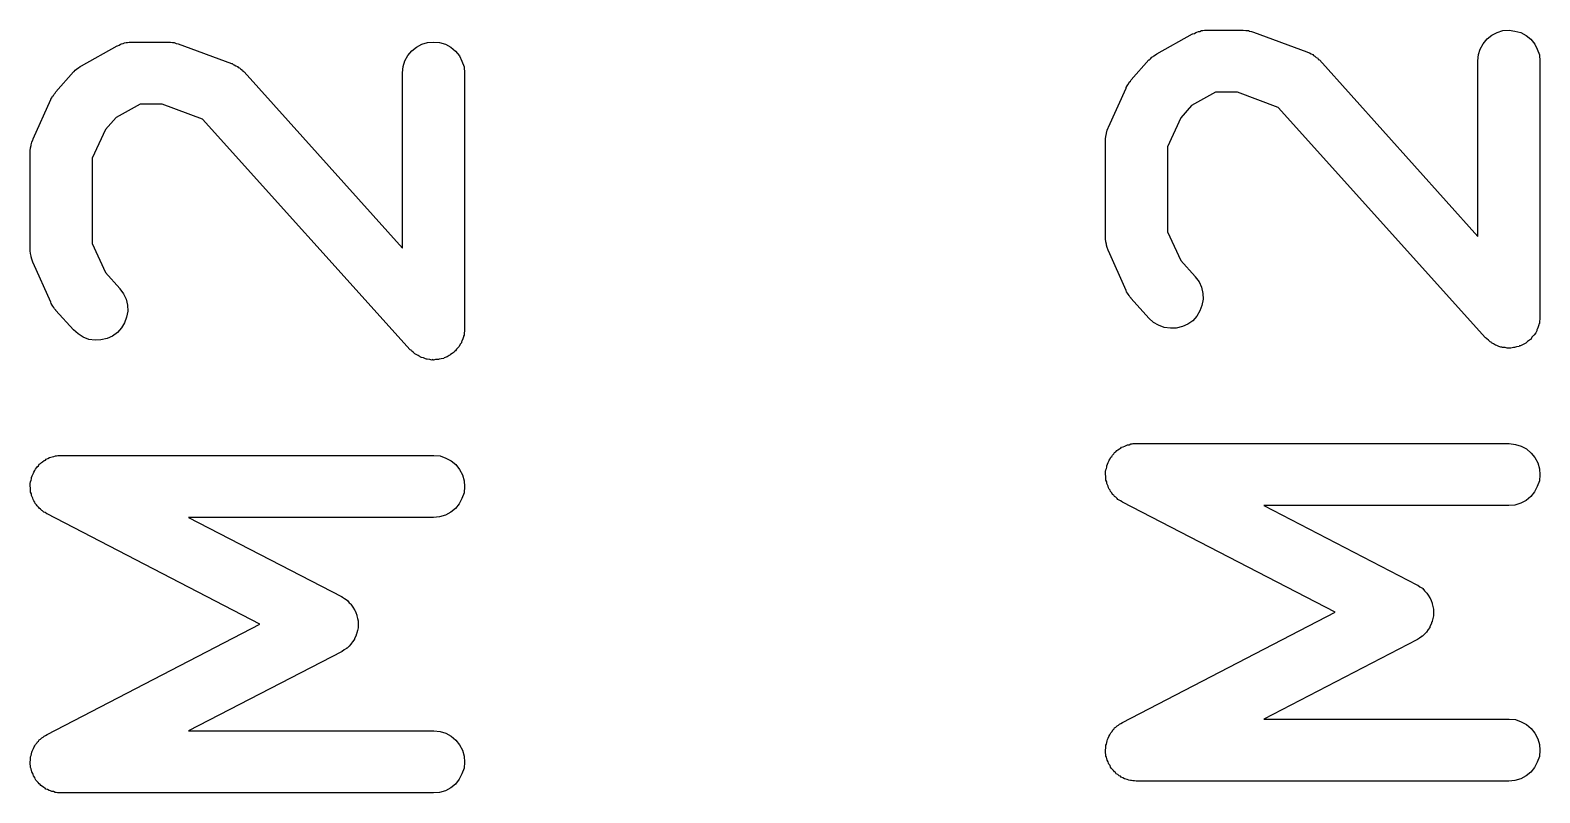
# Model space of a CAD drawing. Extents: x 195.1 to 235.6, y -142.5 to -103.4.
# Drawn here: x 216.232 to 219.882, y -142.489 to -140.644 of the extents above; entities that cross this region are included whole.
import ezdxf

# ---------------------------------------------------------------- set-up
doc = ezdxf.new("R2010")
doc.units = 0
doc.layers.add('BLACK', color=7, linetype='CONTINUOUS')

msp = doc.modelspace()

# ---------------------------------------------------------------- linework, layer by layer
at = {"layer": 'BLACK', "linetype": 'CONTINUOUS'}
for p, q in [((218.956, -140.701), (219.042, -140.653)), ((219.042, -140.653), (219.043, -140.653)), ((219.043, -140.653), (219.047, -140.652)), ((219.047, -140.652), (219.05, -140.65)), ((219.05, -140.65), (219.053, -140.649)), ((219.053, -140.649), (219.057, -140.647)), ((219.057, -140.647), (219.06, -140.647)), ((219.06, -140.647), (219.064, -140.645)), ((219.064, -140.645), (219.067, -140.645)), ((219.067, -140.645), (219.071, -140.644)), ((219.071, -140.644), (219.075, -140.644)), ((219.075, -140.644), (219.079, -140.644)), ((219.079, -140.644), (219.164, -140.644)), ((219.164, -140.644), (219.165, -140.644)), ((219.165, -140.644), (219.171, -140.645)), ((219.171, -140.645), (219.176, -140.645)), ((219.176, -140.645), (219.178, -140.645)), ((219.178, -140.645), (219.18, -140.646)), ((219.18, -140.646), (219.185, -140.647)), ((219.185, -140.647), (219.19, -140.649)), ((219.19, -140.649), (219.319, -140.696)), ((219.745, -140.677), (219.755, -140.665)), ((219.755, -140.665), (219.766, -140.656)), ((219.766, -140.656), (219.779, -140.65)), ((219.779, -140.65), (219.793, -140.645)), ((219.793, -140.645), (219.808, -140.644)), ((219.808, -140.644), (219.822, -140.646)), ((219.822, -140.646), (219.836, -140.65)), ((219.836, -140.65), (219.849, -140.657)), ((219.849, -140.657), (219.86, -140.666)), ((219.86, -140.666), (219.87, -140.678)), ((216.356, -140.73), (216.442, -140.682)), ((216.442, -140.682), (216.443, -140.682)), ((216.443, -140.682), (216.447, -140.68)), ((216.447, -140.68), (216.45, -140.678)), ((216.45, -140.678), (216.453, -140.677)), ((216.453, -140.677), (216.457, -140.676)), ((216.457, -140.676), (216.46, -140.675)), ((216.46, -140.675), (216.464, -140.674)), ((216.464, -140.674), (216.467, -140.674)), ((216.467, -140.674), (216.471, -140.673)), ((216.471, -140.673), (216.475, -140.673)), ((216.475, -140.673), (216.479, -140.673)), ((216.479, -140.673), (216.564, -140.673)), ((216.564, -140.673), (216.565, -140.673)), ((216.565, -140.673), (216.571, -140.673)), ((216.571, -140.673), (216.576, -140.674)), ((216.576, -140.674), (216.578, -140.674)), ((216.578, -140.674), (216.58, -140.674)), ((216.58, -140.674), (216.585, -140.676)), ((216.585, -140.676), (216.59, -140.677)), ((216.59, -140.677), (216.719, -140.725)), ((217.138, -140.718), (217.145, -140.705)), ((217.145, -140.705), (217.155, -140.694)), ((217.155, -140.694), (217.166, -140.685)), ((217.166, -140.685), (217.179, -140.678)), ((217.179, -140.678), (217.193, -140.674)), ((217.193, -140.674), (217.208, -140.673)), ((217.208, -140.673), (217.222, -140.674)), ((217.222, -140.674), (217.236, -140.678)), ((217.236, -140.678), (217.249, -140.685)), ((217.249, -140.685), (217.26, -140.695)), ((217.26, -140.695), (217.27, -140.706)), ((217.27, -140.706), (217.276, -140.719)), ((218.947, -140.708), (218.949, -140.706)), ((218.949, -140.706), (218.953, -140.704)), ((218.953, -140.704), (218.956, -140.701)), ((219.319, -140.696), (219.32, -140.697)), ((219.32, -140.697), (219.323, -140.698)), ((219.323, -140.698), (219.325, -140.699)), ((219.325, -140.699), (219.329, -140.701)), ((219.329, -140.701), (219.333, -140.703)), ((219.333, -140.703), (219.335, -140.705)), ((219.335, -140.705), (219.338, -140.707)), ((219.338, -140.707), (219.341, -140.71)), ((219.732, -140.718), (219.734, -140.703)), ((219.734, -140.703), (219.738, -140.69)), ((219.738, -140.69), (219.745, -140.677)), ((219.87, -140.678), (219.876, -140.69)), ((219.876, -140.69), (219.881, -140.704)), ((219.881, -140.704), (219.882, -140.719)), ((216.337, -140.745), (216.338, -140.744)), ((216.338, -140.744), (216.341, -140.741)), ((216.341, -140.741), (216.344, -140.738)), ((216.344, -140.738), (216.347, -140.736)), ((216.347, -140.736), (216.349, -140.735)), ((216.349, -140.735), (216.353, -140.732)), ((216.353, -140.732), (216.356, -140.73)), ((216.719, -140.725), (216.72, -140.725)), ((216.72, -140.725), (216.723, -140.727)), ((216.723, -140.727), (216.725, -140.728)), ((216.725, -140.728), (216.729, -140.73)), ((216.729, -140.73), (216.733, -140.732)), ((216.733, -140.732), (216.735, -140.734)), ((216.735, -140.734), (216.738, -140.735)), ((216.738, -140.735), (216.741, -140.738)), ((216.741, -140.738), (216.745, -140.741)), ((216.745, -140.741), (216.746, -140.743)), ((216.746, -140.743), (216.749, -140.745)), ((217.132, -140.747), (217.134, -140.732)), ((217.134, -140.732), (217.138, -140.718)), ((217.276, -140.719), (217.281, -140.733)), ((217.281, -140.733), (217.282, -140.748)), ((218.894, -140.764), (218.937, -140.716)), ((218.937, -140.716), (218.938, -140.716)), ((218.938, -140.716), (218.941, -140.713)), ((218.941, -140.713), (218.944, -140.709)), ((218.944, -140.709), (218.947, -140.708)), ((219.341, -140.71), (219.345, -140.712)), ((219.345, -140.712), (219.346, -140.715)), ((219.346, -140.715), (219.349, -140.716)), ((219.349, -140.716), (219.732, -141.143)), ((219.732, -140.719), (219.732, -140.718)), ((219.732, -141.143), (219.732, -140.719)), ((219.882, -140.719), (219.882, -141.338)), ((216.294, -140.793), (216.337, -140.745)), ((216.749, -140.745), (217.132, -141.171)), ((217.132, -140.748), (217.132, -140.747)), ((217.132, -141.171), (217.132, -140.748)), ((217.282, -140.748), (217.282, -141.367)), ((218.882, -140.783), (218.884, -140.779)), ((218.884, -140.779), (218.886, -140.776)), ((218.886, -140.776), (218.888, -140.773)), ((218.888, -140.773), (218.889, -140.77)), ((218.889, -140.77), (218.892, -140.767)), ((218.892, -140.767), (218.894, -140.764)), ((216.239, -140.907), (216.282, -140.812)), ((216.282, -140.811), (216.284, -140.808)), ((216.282, -140.812), (216.282, -140.811)), ((216.284, -140.808), (216.286, -140.804)), ((216.286, -140.804), (216.288, -140.802)), ((216.288, -140.802), (216.29, -140.799)), ((216.29, -140.799), (216.292, -140.796)), ((216.292, -140.796), (216.294, -140.793)), ((218.839, -140.879), (218.882, -140.784)), ((218.882, -140.784), (218.882, -140.783)), ((219.098, -140.794), (219.04, -140.826)), ((219.151, -140.794), (219.098, -140.794)), ((219.249, -140.831), (219.151, -140.794)), ((216.498, -140.823), (216.44, -140.855)), ((216.551, -140.823), (216.498, -140.823)), ((216.649, -140.859), (216.551, -140.823)), ((219.04, -140.826), (219.014, -140.856)), ((219.751, -141.388), (219.249, -140.831)), ((216.414, -140.884), (216.382, -140.954)), ((216.44, -140.855), (216.414, -140.884)), ((217.151, -141.417), (216.649, -140.859)), ((218.834, -140.893), (218.836, -140.886)), ((218.836, -140.886), (218.838, -140.88)), ((218.838, -140.88), (218.839, -140.879)), ((218.839, -140.879), (218.839, -140.879)), ((219.014, -140.856), (218.982, -140.926)), ((216.233, -140.929), (216.234, -140.923)), ((216.234, -140.921), (216.236, -140.915)), ((216.234, -140.922), (216.234, -140.921)), ((216.234, -140.923), (216.234, -140.922)), ((216.236, -140.915), (216.238, -140.909)), ((216.238, -140.909), (216.239, -140.908)), ((216.239, -140.908), (216.239, -140.907)), ((218.832, -140.907), (218.833, -140.901)), ((218.832, -140.908), (218.832, -140.907)), ((218.832, -140.91), (218.832, -140.908)), ((218.832, -140.908), (218.832, -140.908)), ((218.832, -141.148), (218.832, -140.91)), ((218.833, -140.901), (218.834, -140.894)), ((218.834, -140.894), (218.834, -140.893)), ((218.834, -140.893), (218.834, -140.893)), ((218.982, -140.926), (218.982, -141.132)), ((216.232, -140.936), (216.233, -140.929)), ((216.232, -140.937), (216.232, -140.936)), ((216.232, -140.936), (216.232, -140.936)), ((216.232, -140.938), (216.232, -140.937)), ((216.232, -141.176), (216.232, -140.938)), ((216.382, -140.954), (216.382, -141.16)), ((218.982, -141.132), (219.014, -141.201)), ((216.232, -141.177), (216.232, -141.176)), ((216.232, -141.178), (216.232, -141.177)), ((216.233, -141.184), (216.232, -141.178)), ((216.382, -141.16), (216.414, -141.23)), ((218.832, -141.149), (218.832, -141.148)), ((218.832, -141.148), (218.832, -141.148)), ((218.833, -141.156), (218.832, -141.149)), ((218.834, -141.162), (218.833, -141.156)), ((218.834, -141.163), (218.834, -141.162)), ((218.834, -141.164), (218.834, -141.163)), ((218.836, -141.17), (218.834, -141.164)), ((218.838, -141.176), (218.836, -141.17)), ((218.838, -141.177), (218.838, -141.176)), ((218.839, -141.178), (218.838, -141.177)), ((218.838, -141.177), (218.838, -141.177)), ((218.882, -141.274), (218.839, -141.178)), ((216.234, -141.191), (216.233, -141.184)), ((216.234, -141.192), (216.234, -141.191)), ((216.234, -141.191), (216.234, -141.191)), ((216.236, -141.198), (216.234, -141.192)), ((216.238, -141.205), (216.236, -141.198)), ((216.238, -141.206), (216.238, -141.205)), ((216.238, -141.205), (216.238, -141.205)), ((216.239, -141.207), (216.238, -141.206)), ((216.282, -141.302), (216.239, -141.207)), ((219.014, -141.201), (219.049, -141.24)), ((216.414, -141.23), (216.449, -141.269)), ((219.049, -141.24), (219.049, -141.241)), ((219.049, -141.241), (219.058, -141.253)), ((219.058, -141.253), (219.064, -141.266)), ((216.449, -141.269), (216.449, -141.27)), ((216.449, -141.27), (216.458, -141.282)), ((216.458, -141.282), (216.464, -141.295)), ((218.883, -141.277), (218.882, -141.274)), ((218.885, -141.28), (218.883, -141.277)), ((218.887, -141.283), (218.885, -141.28)), ((218.889, -141.286), (218.887, -141.283)), ((218.891, -141.289), (218.889, -141.286)), ((218.894, -141.292), (218.891, -141.289)), ((219.064, -141.266), (219.067, -141.281)), ((219.067, -141.281), (219.068, -141.295)), ((216.283, -141.305), (216.282, -141.302)), ((216.285, -141.309), (216.283, -141.305)), ((216.287, -141.312), (216.285, -141.309)), ((216.289, -141.315), (216.287, -141.312)), ((216.291, -141.318), (216.289, -141.315)), ((216.294, -141.321), (216.291, -141.318)), ((216.294, -141.322), (216.294, -141.321)), ((216.337, -141.369), (216.294, -141.322)), ((216.464, -141.295), (216.467, -141.309)), ((216.468, -141.324), (216.465, -141.338)), ((216.467, -141.309), (216.468, -141.324)), ((218.894, -141.293), (218.894, -141.292)), ((218.937, -141.341), (218.894, -141.293)), ((219.06, -141.323), (219.053, -141.336)), ((219.065, -141.31), (219.06, -141.323)), ((219.068, -141.295), (219.065, -141.31)), ((216.453, -141.364), (216.443, -141.375)), ((216.46, -141.352), (216.453, -141.364)), ((216.465, -141.338), (216.46, -141.352)), ((218.948, -141.351), (218.937, -141.341)), ((218.96, -141.358), (218.948, -141.351)), ((218.974, -141.363), (218.96, -141.358)), ((218.989, -141.365), (218.974, -141.363)), ((219.018, -141.361), (219.003, -141.365)), ((219.031, -141.355), (219.018, -141.361)), ((219.043, -141.347), (219.031, -141.355)), ((219.053, -141.336), (219.043, -141.347)), ((219.878, -141.362), (219.876, -141.368)), ((219.88, -141.357), (219.878, -141.362)), ((219.881, -141.354), (219.88, -141.355)), ((219.88, -141.355), (219.88, -141.357)), ((219.882, -141.343), (219.881, -141.348)), ((219.881, -141.348), (219.881, -141.354)), ((219.882, -141.338), (219.882, -141.339)), ((219.882, -141.339), (219.882, -141.341)), ((219.882, -141.341), (219.882, -141.343)), ((216.348, -141.379), (216.337, -141.369)), ((216.36, -141.387), (216.348, -141.379)), ((216.374, -141.392), (216.36, -141.387)), ((216.389, -141.394), (216.374, -141.392)), ((216.403, -141.393), (216.389, -141.394)), ((216.418, -141.39), (216.403, -141.393)), ((216.431, -141.384), (216.418, -141.39)), ((216.443, -141.375), (216.431, -141.384)), ((217.275, -141.4), (217.272, -141.404)), ((217.276, -141.396), (217.275, -141.398)), ((217.275, -141.398), (217.275, -141.4)), ((217.278, -141.391), (217.276, -141.396)), ((217.28, -141.386), (217.278, -141.391)), ((217.281, -141.382), (217.28, -141.384)), ((217.28, -141.384), (217.28, -141.386)), ((217.282, -141.371), (217.281, -141.377)), ((217.281, -141.377), (217.281, -141.382)), ((217.282, -141.367), (217.282, -141.368)), ((217.282, -141.368), (217.282, -141.37)), ((217.282, -141.37), (217.282, -141.371)), ((219.003, -141.365), (218.989, -141.365)), ((219.753, -141.39), (219.751, -141.388)), ((219.754, -141.391), (219.753, -141.39)), ((219.758, -141.394), (219.754, -141.391)), ((219.762, -141.398), (219.758, -141.394)), ((219.764, -141.399), (219.762, -141.398)), ((219.765, -141.4), (219.764, -141.399)), ((219.77, -141.403), (219.765, -141.4)), ((219.848, -141.401), (219.847, -141.402)), ((219.852, -141.397), (219.848, -141.401)), ((219.857, -141.394), (219.852, -141.397)), ((219.858, -141.393), (219.857, -141.394)), ((219.86, -141.392), (219.858, -141.393)), ((219.863, -141.387), (219.86, -141.392)), ((219.867, -141.383), (219.863, -141.387)), ((219.868, -141.382), (219.867, -141.383)), ((219.869, -141.38), (219.868, -141.382)), ((219.872, -141.376), (219.869, -141.38)), ((219.875, -141.371), (219.872, -141.376)), ((219.876, -141.368), (219.875, -141.369)), ((219.875, -141.369), (219.875, -141.371)), ((217.153, -141.418), (217.151, -141.417)), ((217.154, -141.42), (217.153, -141.418)), ((217.158, -141.423), (217.154, -141.42)), ((217.162, -141.427), (217.158, -141.423)), ((217.164, -141.428), (217.162, -141.427)), ((217.165, -141.429), (217.164, -141.428)), ((217.17, -141.431), (217.165, -141.429)), ((217.175, -141.434), (217.17, -141.431)), ((217.176, -141.435), (217.175, -141.434)), ((217.178, -141.436), (217.176, -141.435)), ((217.183, -141.437), (217.178, -141.436)), ((217.188, -141.439), (217.183, -141.437)), ((217.233, -141.437), (217.232, -141.438)), ((217.235, -141.436), (217.233, -141.437)), ((217.24, -141.434), (217.235, -141.436)), ((217.245, -141.431), (217.24, -141.434)), ((217.247, -141.43), (217.245, -141.431)), ((217.248, -141.429), (217.247, -141.43)), ((217.252, -141.426), (217.248, -141.429)), ((217.257, -141.423), (217.252, -141.426)), ((217.258, -141.421), (217.257, -141.423)), ((217.26, -141.42), (217.258, -141.421)), ((217.263, -141.416), (217.26, -141.42)), ((217.267, -141.412), (217.263, -141.416)), ((217.268, -141.41), (217.267, -141.412)), ((217.269, -141.409), (217.268, -141.41)), ((217.272, -141.404), (217.269, -141.409)), ((219.775, -141.406), (219.77, -141.403)), ((219.776, -141.406), (219.775, -141.406)), ((219.778, -141.407), (219.776, -141.406)), ((219.783, -141.409), (219.778, -141.407)), ((219.788, -141.411), (219.783, -141.409)), ((219.79, -141.411), (219.788, -141.411)), ((219.792, -141.412), (219.79, -141.411)), ((219.798, -141.412), (219.792, -141.412)), ((219.803, -141.413), (219.798, -141.412)), ((219.805, -141.413), (219.803, -141.413)), ((219.807, -141.413), (219.805, -141.413)), ((219.812, -141.413), (219.807, -141.413)), ((219.818, -141.412), (219.812, -141.413)), ((219.819, -141.412), (219.818, -141.412)), ((219.821, -141.412), (219.819, -141.412)), ((219.826, -141.41), (219.821, -141.412)), ((219.832, -141.409), (219.826, -141.41)), ((219.833, -141.408), (219.832, -141.409)), ((219.835, -141.408), (219.833, -141.408)), ((219.84, -141.405), (219.835, -141.408)), ((219.845, -141.403), (219.84, -141.405)), ((219.847, -141.402), (219.845, -141.403)), ((217.19, -141.44), (217.188, -141.439)), ((217.192, -141.44), (217.19, -141.44)), ((217.198, -141.441), (217.192, -141.44)), ((217.203, -141.442), (217.198, -141.441)), ((217.205, -141.441), (217.203, -141.442)), ((217.207, -141.442), (217.205, -141.441)), ((217.212, -141.441), (217.207, -141.442)), ((217.218, -141.441), (217.212, -141.441)), ((217.219, -141.441), (217.218, -141.441)), ((217.221, -141.44), (217.219, -141.441)), ((217.226, -141.439), (217.221, -141.44)), ((217.232, -141.438), (217.226, -141.439)), ((218.866, -141.657), (218.869, -141.655)), ((218.869, -141.655), (218.871, -141.653)), ((218.871, -141.653), (218.875, -141.652)), ((218.875, -141.652), (218.879, -141.65)), ((218.879, -141.65), (218.882, -141.649)), ((218.882, -141.649), (218.885, -141.647)), ((218.885, -141.647), (218.889, -141.647)), ((218.889, -141.647), (218.893, -141.645)), ((218.893, -141.645), (218.896, -141.645)), ((218.896, -141.645), (218.899, -141.644)), ((218.899, -141.644), (218.903, -141.644)), ((218.903, -141.644), (218.907, -141.644)), ((218.907, -141.644), (219.807, -141.644)), ((219.807, -141.644), (219.808, -141.644)), ((219.808, -141.644), (219.823, -141.646)), ((219.823, -141.646), (219.837, -141.65)), ((219.837, -141.65), (219.85, -141.657)), ((216.254, -141.694), (216.257, -141.692)), ((216.257, -141.692), (216.259, -141.69)), ((216.259, -141.69), (216.262, -141.688)), ((216.262, -141.688), (216.266, -141.685)), ((216.266, -141.685), (216.269, -141.684)), ((216.269, -141.684), (216.271, -141.682)), ((216.271, -141.682), (216.275, -141.68)), ((216.275, -141.68), (216.279, -141.678)), ((216.279, -141.678), (216.282, -141.677)), ((216.282, -141.677), (216.285, -141.676)), ((216.285, -141.676), (216.289, -141.675)), ((216.289, -141.675), (216.293, -141.674)), ((216.293, -141.674), (216.296, -141.674)), ((216.296, -141.674), (216.299, -141.673)), ((216.299, -141.673), (216.303, -141.673)), ((216.303, -141.673), (216.307, -141.673)), ((216.307, -141.673), (217.207, -141.673)), ((217.207, -141.673), (217.208, -141.673)), ((217.208, -141.673), (217.223, -141.674)), ((217.223, -141.674), (217.237, -141.679)), ((217.237, -141.679), (217.25, -141.686)), ((217.25, -141.686), (217.261, -141.695)), ((218.837, -141.694), (218.838, -141.69)), ((218.838, -141.69), (218.84, -141.687)), ((218.84, -141.687), (218.841, -141.684)), ((218.841, -141.684), (218.843, -141.681)), ((218.843, -141.681), (218.845, -141.677)), ((218.845, -141.677), (218.847, -141.675)), ((218.847, -141.675), (218.849, -141.672)), ((218.849, -141.672), (218.852, -141.669)), ((218.852, -141.669), (218.854, -141.666)), ((218.854, -141.666), (218.857, -141.664)), ((218.857, -141.664), (218.859, -141.661)), ((218.859, -141.661), (218.862, -141.659)), ((218.862, -141.659), (218.866, -141.657)), ((219.85, -141.657), (219.861, -141.667)), ((219.861, -141.667), (219.87, -141.678)), ((219.87, -141.678), (219.877, -141.691)), ((219.877, -141.691), (219.881, -141.705)), ((216.234, -141.733), (216.235, -141.729)), ((216.235, -141.726), (216.237, -141.722)), ((216.235, -141.729), (216.235, -141.726)), ((216.237, -141.722), (216.238, -141.719)), ((216.238, -141.719), (216.24, -141.716)), ((216.24, -141.716), (216.241, -141.713)), ((216.241, -141.713), (216.243, -141.709)), ((216.243, -141.709), (216.245, -141.706)), ((216.245, -141.706), (216.247, -141.703)), ((216.247, -141.703), (216.249, -141.7)), ((216.249, -141.7), (216.252, -141.698)), ((216.252, -141.698), (216.254, -141.694)), ((217.261, -141.695), (217.27, -141.707)), ((217.27, -141.707), (217.277, -141.72)), ((217.277, -141.72), (217.281, -141.734)), ((218.832, -141.712), (218.833, -141.708)), ((218.832, -141.715), (218.832, -141.712)), ((218.832, -141.719), (218.832, -141.715)), ((218.833, -141.723), (218.832, -141.719)), ((218.833, -141.708), (218.834, -141.704)), ((218.833, -141.727), (218.833, -141.723)), ((218.833, -141.73), (218.833, -141.727)), ((218.834, -141.704), (218.835, -141.701)), ((218.835, -141.698), (218.837, -141.694)), ((218.835, -141.701), (218.835, -141.698)), ((219.881, -141.705), (219.882, -141.72)), ((219.882, -141.72), (219.881, -141.734)), ((216.232, -141.741), (216.233, -141.737)), ((216.232, -141.744), (216.232, -141.741)), ((216.232, -141.747), (216.232, -141.744)), ((216.233, -141.751), (216.232, -141.747)), ((216.233, -141.737), (216.234, -141.733)), ((216.233, -141.755), (216.233, -141.751)), ((216.233, -141.758), (216.233, -141.755)), ((216.233, -141.762), (216.233, -141.758)), ((216.235, -141.766), (216.233, -141.762)), ((216.235, -141.77), (216.235, -141.766)), ((217.281, -141.763), (217.276, -141.777)), ((217.281, -141.734), (217.282, -141.748)), ((217.282, -141.748), (217.281, -141.763)), ((218.833, -141.733), (218.833, -141.73)), ((218.835, -141.737), (218.833, -141.733)), ((218.835, -141.741), (218.835, -141.737)), ((218.837, -141.744), (218.835, -141.741)), ((218.838, -141.747), (218.837, -141.744)), ((218.839, -141.751), (218.838, -141.747)), ((218.841, -141.754), (218.839, -141.751)), ((218.843, -141.757), (218.841, -141.754)), ((218.844, -141.76), (218.843, -141.757)), ((218.847, -141.763), (218.844, -141.76)), ((218.849, -141.767), (218.847, -141.763)), ((219.869, -141.761), (219.86, -141.772)), ((219.876, -141.748), (219.869, -141.761)), ((219.881, -141.734), (219.876, -141.748)), ((216.237, -141.773), (216.235, -141.77)), ((216.238, -141.776), (216.237, -141.773)), ((216.239, -141.779), (216.238, -141.776)), ((216.241, -141.783), (216.239, -141.779)), ((216.243, -141.786), (216.241, -141.783)), ((216.244, -141.789), (216.243, -141.786)), ((216.247, -141.792), (216.244, -141.789)), ((216.249, -141.795), (216.247, -141.792)), ((216.252, -141.798), (216.249, -141.795)), ((216.254, -141.8), (216.252, -141.798)), ((216.257, -141.803), (216.254, -141.8)), ((217.26, -141.801), (217.249, -141.81)), ((217.269, -141.79), (217.26, -141.801)), ((217.276, -141.777), (217.269, -141.79)), ((218.852, -141.769), (218.849, -141.767)), ((218.854, -141.772), (218.852, -141.769)), ((218.857, -141.774), (218.854, -141.772)), ((218.86, -141.777), (218.857, -141.774)), ((218.862, -141.779), (218.86, -141.777)), ((218.865, -141.781), (218.862, -141.779)), ((218.868, -141.783), (218.865, -141.781)), ((218.872, -141.785), (218.868, -141.783)), ((218.873, -141.786), (218.872, -141.785)), ((219.387, -142.052), (218.873, -141.786)), ((219.807, -141.794), (219.215, -141.794)), ((219.215, -141.794), (219.585, -141.986)), ((219.822, -141.793), (219.807, -141.794)), ((219.836, -141.788), (219.822, -141.793)), ((219.849, -141.782), (219.836, -141.788)), ((219.86, -141.772), (219.849, -141.782)), ((216.26, -141.806), (216.257, -141.803)), ((216.262, -141.807), (216.26, -141.806)), ((216.265, -141.81), (216.262, -141.807)), ((216.268, -141.811), (216.265, -141.81)), ((216.272, -141.814), (216.268, -141.811)), ((216.273, -141.814), (216.272, -141.814)), ((216.787, -142.081), (216.273, -141.814)), ((217.207, -141.823), (216.615, -141.823)), ((216.615, -141.823), (216.985, -142.014)), ((217.222, -141.821), (217.207, -141.823)), ((217.236, -141.817), (217.222, -141.821)), ((217.249, -141.81), (217.236, -141.817)), ((216.985, -142.014), (216.985, -142.015)), ((216.985, -142.015), (216.986, -142.015)), ((216.986, -142.015), (216.987, -142.016)), ((216.987, -142.016), (216.992, -142.019)), ((216.992, -142.019), (216.998, -142.023)), ((219.585, -141.986), (219.585, -141.986)), ((219.585, -141.986), (219.586, -141.987)), ((219.586, -141.987), (219.587, -141.987)), ((219.587, -141.987), (219.592, -141.991)), ((219.592, -141.991), (219.598, -141.994)), ((219.598, -141.994), (219.598, -141.995)), ((219.598, -141.995), (219.599, -141.995)), ((219.599, -141.995), (219.603, -142)), ((219.603, -142), (219.608, -142.005)), ((219.608, -142.005), (219.608, -142.005)), ((219.608, -142.005), (219.609, -142.006)), ((219.609, -142.006), (219.612, -142.011)), ((219.612, -142.011), (219.616, -142.017)), ((219.616, -142.017), (219.616, -142.018)), ((219.616, -142.018), (219.617, -142.018)), ((219.617, -142.018), (219.619, -142.024)), ((216.998, -142.023), (216.998, -142.024)), ((216.998, -142.024), (216.999, -142.024)), ((216.999, -142.024), (217.003, -142.029)), ((217.003, -142.029), (217.008, -142.033)), ((217.008, -142.033), (217.008, -142.034)), ((217.008, -142.034), (217.009, -142.035)), ((217.009, -142.035), (217.012, -142.04)), ((217.012, -142.04), (217.016, -142.046)), ((217.016, -142.046), (217.016, -142.046)), ((217.016, -142.046), (217.017, -142.047)), ((217.017, -142.047), (217.019, -142.053)), ((217.019, -142.053), (217.022, -142.059)), ((218.873, -142.319), (219.387, -142.052)), ((219.619, -142.024), (219.622, -142.03)), ((219.622, -142.03), (219.622, -142.031)), ((219.622, -142.031), (219.622, -142.032)), ((219.622, -142.032), (219.623, -142.038)), ((219.623, -142.038), (219.625, -142.045)), ((219.625, -142.045), (219.625, -142.046)), ((219.625, -142.046), (219.625, -142.046)), ((219.625, -142.046), (219.625, -142.053)), ((219.625, -142.053), (219.625, -142.059)), ((216.273, -142.348), (216.787, -142.081)), ((217.022, -142.059), (217.022, -142.06)), ((217.022, -142.06), (217.022, -142.061)), ((217.022, -142.061), (217.023, -142.067)), ((217.023, -142.067), (217.025, -142.073)), ((217.025, -142.09), (217.023, -142.096)), ((217.025, -142.073), (217.025, -142.074)), ((217.025, -142.074), (217.025, -142.075)), ((217.025, -142.075), (217.025, -142.081)), ((217.025, -142.081), (217.025, -142.088)), ((217.025, -142.088), (217.025, -142.089)), ((217.025, -142.089), (217.025, -142.09)), ((219.612, -142.094), (219.608, -142.1)), ((219.616, -142.089), (219.612, -142.094)), ((219.619, -142.081), (219.616, -142.087)), ((219.616, -142.087), (219.616, -142.088)), ((219.616, -142.088), (219.616, -142.089)), ((219.621, -142.075), (219.619, -142.081)), ((219.622, -142.075), (219.621, -142.075)), ((219.623, -142.067), (219.622, -142.074)), ((219.622, -142.074), (219.622, -142.075)), ((219.625, -142.061), (219.623, -142.067)), ((219.625, -142.059), (219.625, -142.06)), ((219.625, -142.06), (219.625, -142.061)), ((217.007, -142.129), (217.003, -142.134)), ((217.008, -142.129), (217.007, -142.129)), ((217.012, -142.123), (217.008, -142.128)), ((217.008, -142.128), (217.008, -142.129)), ((217.016, -142.117), (217.012, -142.123)), ((217.019, -142.11), (217.016, -142.116)), ((217.016, -142.116), (217.016, -142.117)), ((217.016, -142.117), (217.016, -142.117)), ((217.021, -142.104), (217.019, -142.11)), ((217.022, -142.103), (217.021, -142.104)), ((217.023, -142.096), (217.022, -142.102)), ((217.022, -142.102), (217.022, -142.103)), ((219.585, -142.119), (219.215, -142.311)), ((219.586, -142.118), (219.585, -142.119)), ((219.585, -142.119), (219.585, -142.119)), ((219.591, -142.115), (219.586, -142.118)), ((219.597, -142.111), (219.591, -142.115)), ((219.598, -142.11), (219.597, -142.11)), ((219.597, -142.11), (219.597, -142.111)), ((219.603, -142.105), (219.598, -142.11)), ((219.607, -142.101), (219.603, -142.105)), ((219.608, -142.1), (219.607, -142.101)), ((219.608, -142.1), (219.608, -142.1)), ((216.985, -142.148), (216.615, -142.339)), ((216.986, -142.147), (216.985, -142.147)), ((216.985, -142.147), (216.985, -142.148)), ((216.991, -142.143), (216.986, -142.147)), ((216.997, -142.14), (216.991, -142.143)), ((216.998, -142.139), (216.997, -142.139)), ((216.997, -142.139), (216.997, -142.14)), ((217.003, -142.134), (216.998, -142.139)), ((219.215, -142.311), (219.807, -142.311)), ((219.807, -142.311), (219.808, -142.311)), ((219.808, -142.311), (219.823, -142.312)), ((219.823, -142.312), (219.837, -142.317)), ((216.266, -142.352), (216.269, -142.35)), ((216.269, -142.35), (216.273, -142.348)), ((216.615, -142.339), (217.207, -142.339)), ((217.207, -142.339), (217.208, -142.339)), ((217.208, -142.339), (217.223, -142.341)), ((217.223, -142.341), (217.237, -142.345)), ((217.237, -142.345), (217.25, -142.352)), ((218.84, -142.353), (218.842, -142.349)), ((218.842, -142.349), (218.843, -142.347)), ((218.843, -142.347), (218.845, -142.344)), ((218.845, -142.344), (218.848, -142.341)), ((218.848, -142.341), (218.85, -142.337)), ((218.85, -142.337), (218.852, -142.335)), ((218.852, -142.335), (218.854, -142.332)), ((218.854, -142.332), (218.857, -142.33)), ((218.857, -142.33), (218.86, -142.327)), ((218.86, -142.327), (218.863, -142.325)), ((218.863, -142.325), (218.866, -142.323)), ((218.866, -142.323), (218.869, -142.321)), ((218.869, -142.321), (218.873, -142.319)), ((219.837, -142.317), (219.85, -142.324)), ((219.85, -142.324), (219.861, -142.333)), ((219.861, -142.333), (219.87, -142.345)), ((219.87, -142.345), (219.877, -142.358)), ((216.237, -142.388), (216.238, -142.385)), ((216.238, -142.385), (216.24, -142.382)), ((216.24, -142.382), (216.242, -142.378)), ((216.242, -142.378), (216.243, -142.375)), ((216.243, -142.375), (216.245, -142.372)), ((216.245, -142.372), (216.248, -142.369)), ((216.248, -142.369), (216.25, -142.366)), ((216.25, -142.366), (216.252, -142.364)), ((216.252, -142.364), (216.254, -142.361)), ((216.254, -142.361), (216.257, -142.359)), ((216.257, -142.359), (216.26, -142.356)), ((216.26, -142.356), (216.263, -142.354)), ((216.263, -142.354), (216.266, -142.352)), ((217.25, -142.352), (217.261, -142.362)), ((217.261, -142.362), (217.27, -142.373)), ((217.27, -142.373), (217.277, -142.386)), ((217.277, -142.386), (217.281, -142.4)), ((218.832, -142.385), (218.833, -142.381)), ((218.832, -142.388), (218.832, -142.385)), ((218.833, -142.374), (218.834, -142.371)), ((218.833, -142.377), (218.833, -142.374)), ((218.833, -142.381), (218.833, -142.377)), ((218.834, -142.371), (218.835, -142.367)), ((218.835, -142.367), (218.836, -142.363)), ((218.836, -142.363), (218.837, -142.36)), ((218.837, -142.36), (218.838, -142.357)), ((218.838, -142.357), (218.84, -142.353)), ((219.877, -142.358), (219.881, -142.372)), ((219.881, -142.372), (219.882, -142.386)), ((219.882, -142.386), (219.881, -142.401)), ((216.232, -142.414), (216.233, -142.41)), ((216.232, -142.417), (216.232, -142.414)), ((216.232, -142.42), (216.232, -142.417)), ((216.233, -142.424), (216.232, -142.42)), ((216.233, -142.402), (216.234, -142.399)), ((216.233, -142.406), (216.233, -142.402)), ((216.233, -142.41), (216.233, -142.406)), ((216.234, -142.399), (216.235, -142.395)), ((216.235, -142.395), (216.236, -142.391)), ((216.236, -142.391), (216.237, -142.388)), ((217.281, -142.4), (217.282, -142.415)), ((217.282, -142.415), (217.281, -142.429)), ((218.832, -142.392), (218.832, -142.388)), ((218.833, -142.396), (218.832, -142.392)), ((218.833, -142.4), (218.833, -142.396)), ((218.834, -142.403), (218.833, -142.4)), ((218.835, -142.406), (218.834, -142.403)), ((218.836, -142.41), (218.835, -142.406)), ((218.838, -142.414), (218.836, -142.41)), ((218.839, -142.417), (218.838, -142.414)), ((218.84, -142.42), (218.839, -142.417)), ((218.843, -142.423), (218.84, -142.42)), ((218.844, -142.427), (218.843, -142.423)), ((219.876, -142.415), (219.869, -142.428)), ((219.881, -142.401), (219.876, -142.415)), ((216.233, -142.428), (216.233, -142.424)), ((216.234, -142.431), (216.233, -142.428)), ((216.235, -142.435), (216.234, -142.431)), ((216.236, -142.438), (216.235, -142.435)), ((216.238, -142.442), (216.236, -142.438)), ((216.239, -142.445), (216.238, -142.442)), ((216.24, -142.448), (216.239, -142.445)), ((216.243, -142.452), (216.24, -142.448)), ((216.244, -142.455), (216.243, -142.452)), ((216.246, -142.458), (216.244, -142.455)), ((216.248, -142.461), (216.246, -142.458)), ((217.269, -142.456), (217.26, -142.468)), ((217.276, -142.443), (217.269, -142.456)), ((217.281, -142.429), (217.276, -142.443)), ((218.846, -142.429), (218.844, -142.427)), ((218.848, -142.432), (218.846, -142.429)), ((218.851, -142.435), (218.848, -142.432)), ((218.854, -142.438), (218.851, -142.435)), ((218.856, -142.44), (218.854, -142.438)), ((218.858, -142.443), (218.856, -142.44)), ((218.862, -142.445), (218.858, -142.443)), ((218.865, -142.448), (218.862, -142.445)), ((218.868, -142.449), (218.865, -142.448)), ((218.87, -142.451), (218.868, -142.449)), ((218.874, -142.453), (218.87, -142.451)), ((218.878, -142.455), (218.874, -142.453)), ((218.881, -142.456), (218.878, -142.455)), ((218.884, -142.457), (218.881, -142.456)), ((218.888, -142.458), (218.884, -142.457)), ((218.892, -142.459), (218.888, -142.458)), ((218.895, -142.459), (218.892, -142.459)), ((218.898, -142.46), (218.895, -142.459)), ((219.822, -142.459), (219.807, -142.461)), ((219.836, -142.455), (219.822, -142.459)), ((219.849, -142.448), (219.836, -142.455)), ((219.86, -142.439), (219.849, -142.448)), ((219.869, -142.428), (219.86, -142.439)), ((216.251, -142.464), (216.248, -142.461)), ((216.254, -142.467), (216.251, -142.464)), ((216.256, -142.469), (216.254, -142.467)), ((216.258, -142.471), (216.256, -142.469)), ((216.262, -142.474), (216.258, -142.471)), ((216.265, -142.476), (216.262, -142.474)), ((216.268, -142.478), (216.265, -142.476)), ((216.27, -142.48), (216.268, -142.478)), ((216.274, -142.481), (216.27, -142.48)), ((216.278, -142.483), (216.274, -142.481)), ((216.281, -142.484), (216.278, -142.483)), ((216.284, -142.486), (216.281, -142.484)), ((216.288, -142.486), (216.284, -142.486)), ((216.292, -142.488), (216.288, -142.486)), ((216.295, -142.488), (216.292, -142.488)), ((216.298, -142.489), (216.295, -142.488)), ((216.302, -142.489), (216.298, -142.489)), ((216.306, -142.489), (216.302, -142.489)), ((216.307, -142.489), (216.306, -142.489)), ((217.207, -142.489), (216.307, -142.489)), ((217.222, -142.488), (217.207, -142.489)), ((217.236, -142.484), (217.222, -142.488)), ((217.249, -142.477), (217.236, -142.484)), ((217.26, -142.468), (217.249, -142.477)), ((218.902, -142.46), (218.898, -142.46)), ((218.906, -142.461), (218.902, -142.46)), ((218.907, -142.461), (218.906, -142.461)), ((219.807, -142.461), (218.907, -142.461))]:
    msp.add_line(p, q, dxfattribs=at)

doc.saveas('drawing.dxf')
